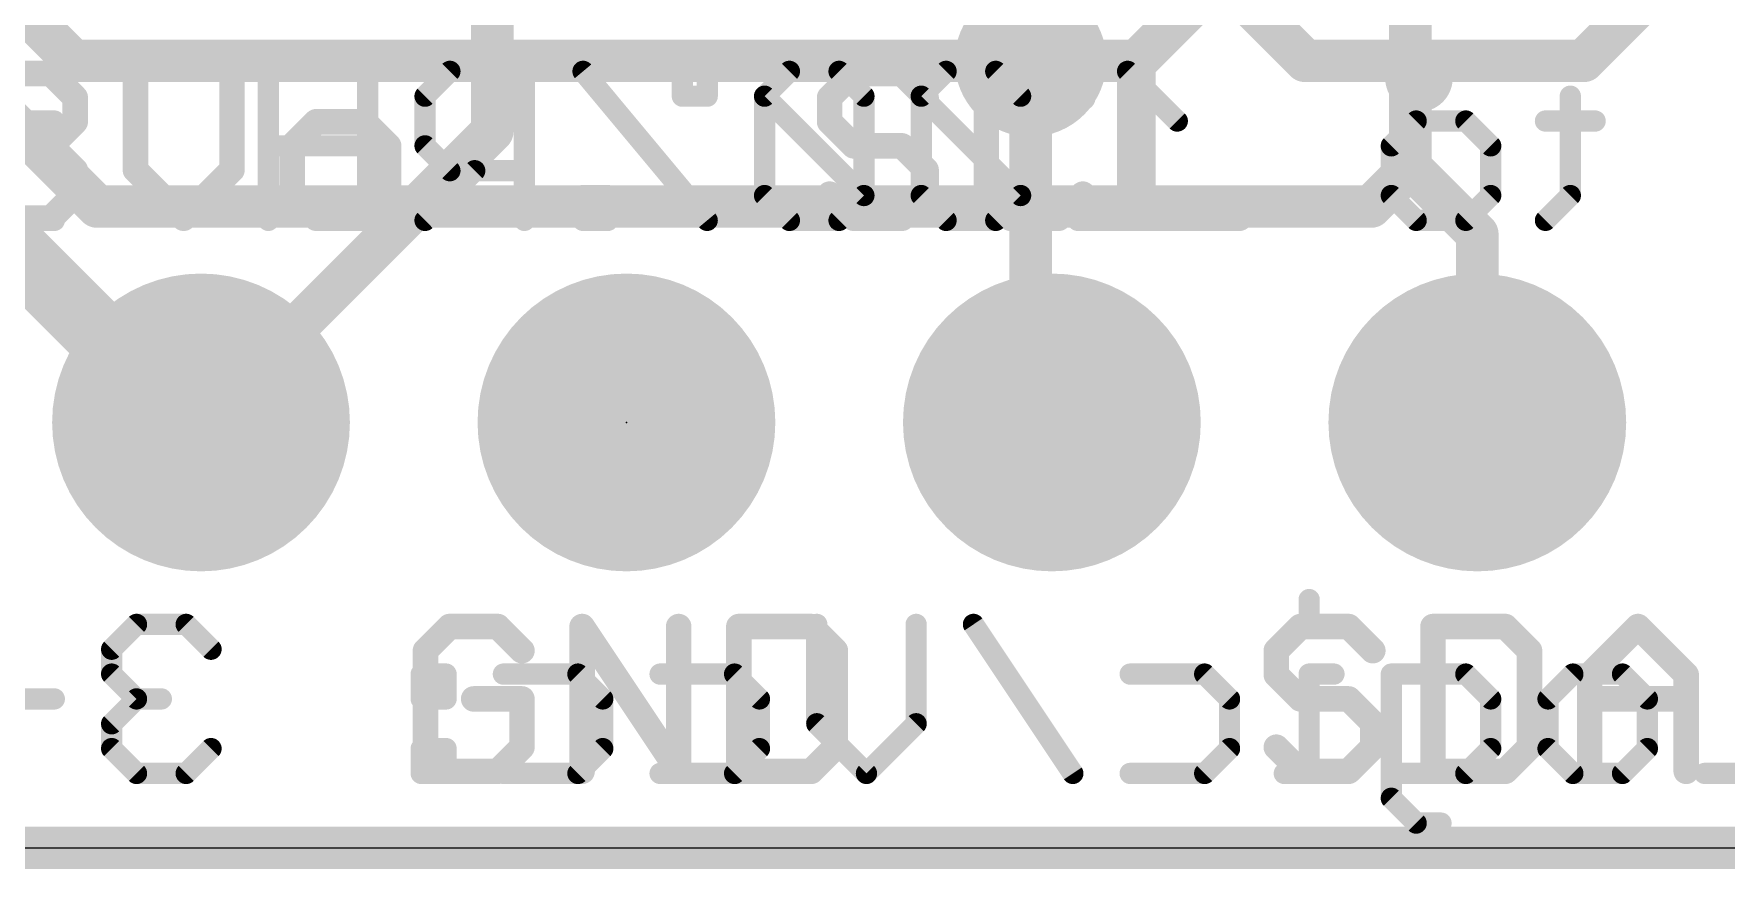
# Model space of a CAD drawing. Extents: x -0.1 to 25.5, y -0.1 to 17.9.
# Drawn here: x 9.16 to 19.27, y -0.13 to 4.86 of the extents above; entities that cross this region are included whole.
import ezdxf

# ---------------------------------------------------------------- set-up
doc = ezdxf.new("R2010")
doc.units = 0
for name, color, linetype in [('1', 12, 'CONTINUOUS'), ('16', 5, 'CONTINUOUS'), ('17', 110, 'CONTINUOUS'), ('18', 110, 'CONTINUOUS'), ('20', 53, 'CONTINUOUS'), ('21', 40, 'CONTINUOUS'), ('22', 6, 'CONTINUOUS'), ('23', 40, 'CONTINUOUS')]:
    doc.layers.add(name, color=color, linetype=linetype)

# ---------------------------------------------------------------- blocks, each defined once
blk = doc.blocks.new('ROUNDP')
at = {"const_width": 0.5}
blk.add_lwpolyline([(0, -0.25, 1), (0, 0.25, 1), (0, -0.25)], format="xyb", dxfattribs=at)
blk = doc.blocks.new('ROUNDV')
at = {"const_width": 0.5}
blk.add_lwpolyline([(0, -0.25, 1), (0, 0.25, 1), (0, -0.25)], format="xyb", dxfattribs=at)

msp = doc.modelspace()

# ---------------------------------------------------------------- linework, layer by layer
at = {"layer": '1', "const_width": 0.254}
for points in [[(11.899, 5.588), (11.899, 4.279)], [(19.08, 5.364), (18.415, 4.699)], [(16.2883, 5.2393), (15.748, 4.699)], [(16.753, 4.699), (16.1815, 5.2705)], [(15.113, 4.699), (15.748, 4.699)], [(15.113, 4.699), (15.113, 2.667)], [(18.415, 4.699), (16.753, 4.699)], [(11.899, 4.279), (10.16, 2.54)], [(15.113, 2.667), (15.24, 2.54)], [(25.4, 0), (0, 0)]]:
    msp.add_lwpolyline(points, dxfattribs=at)
at = {"layer": '1', "const_width": 0.127}
for points in [[(15.113, 4.7625, 1), (15.113, 4.6355)], [(15.1765, 4.699, 1), (15.0495, 4.699)], [(15.7031, 4.7439, 1), (15.7929, 4.6541)], [(15.748, 4.6355, 1), (15.748, 4.7625)], [(16.753, 4.7625, 1), (16.753, 4.6355)], [(16.7081, 4.6541, 1), (16.7979, 4.7439)], [(18.3701, 4.7439, 1), (18.4599, 4.6541)], [(18.415, 4.6355, 1), (18.415, 4.7625)], [(11.9439, 4.2341, 1), (11.8541, 4.3239)], [(11.8355, 4.279, 1), (11.9625, 4.279)], [(15.1579, 2.7119, 1), (15.0681, 2.6221)], [(15.0495, 2.667, 1), (15.1765, 2.667)], [(10.1151, 2.5849, 1), (10.2049, 2.4951)], [(15.1951, 2.4951, 1), (15.2849, 2.5849)]]:
    msp.add_lwpolyline(points, format="xyb", dxfattribs=at)
at = {"layer": '16'}
for points, const_width in [([(17.38, 4.064), (17.38, 9.271)], 0.254), ([(9.398, 4.699), (7.112, 6.985)], 0.254), ([(6.9439, 6.4262), (9.5411, 3.829)], 0.254), ([(7.0278, 5.588), (10.0758, 2.54)], 0.4064), ([(15.113, 4.699), (9.398, 4.699)], 0.254), ([(17.145, 3.829), (17.38, 4.064)], 0.254), ([(17.38, 4.064), (17.78, 3.664)], 0.254), ([(9.5411, 3.829), (17.145, 3.829)], 0.254), ([(17.78, 3.664), (17.78, 2.54)], 0.254), ([(10.0758, 2.54), (10.16, 2.54)], 0.4064), ([(25.4, 0), (0, 0)], 0.254)]:
    msp.add_lwpolyline(points, dxfattribs=dict(at, const_width=const_width))
for points, const_width in [([(9.398, 4.7625, 1), (9.398, 4.6355)], 0.127), ([(9.3531, 4.6541, 1), (9.4429, 4.7439)], 0.127), ([(15.113, 4.6355, 1), (15.113, 4.7625)], 0.127), ([(17.4249, 4.1089, 1), (17.3351, 4.0191)], 0.127), ([(17.4249, 4.0191, 1), (17.3351, 4.1089)], 0.127), ([(17.3165, 4.064, 1), (17.4435, 4.064)], 0.127), ([(9.5411, 3.8925, 1), (9.5411, 3.7655)], 0.127), ([(17.145, 3.7655, 1), (17.145, 3.8925)], 0.127), ([(9.4962, 3.7841, 1), (9.586, 3.8739)], 0.127), ([(17.1001, 3.8739, 1), (17.1899, 3.7841)], 0.127), ([(17.8435, 3.664, 1), (17.7165, 3.664)], 0.127), ([(17.7351, 3.6191, 1), (17.8249, 3.7089)], 0.127), ([(10.0758, 2.6416, 1), (10.0758, 2.4384)], 0.2032), ([(10.16, 2.4384, 1), (10.16, 2.6416)], 0.2032), ([(10.0039, 2.4682, 1), (10.1476, 2.6118)], 0.2032), ([(17.7165, 2.54, 1), (17.8435, 2.54)], 0.127)]:
    msp.add_lwpolyline(points, format="xyb", dxfattribs=dict(at, const_width=const_width))
at = {"layer": '20'}
msp.add_line((2.54, 0), (22.86, 0), dxfattribs=at)
at = {"layer": '21'}
for points, const_width in [([(17.4315, 4.496, 1), (17.4315, 4.696, 1), (17.4315, 4.496)], 0.2032), ([(9.292, 4.6505, 1), (9.2381, 4.5966)], 0.0762), ([(9.2651, 4.5854, 1), (9.2651, 4.6616)], 0.0762), ([(9.8065, 4.6235, 1), (9.7303, 4.6235)], 0.0762), ([(10.3828, 4.6235, 1), (10.3066, 4.6235)], 0.0762), ([(14.057, 4.6616, 1), (14.057, 4.5854)], 0.0762), ([(14.0839, 4.5966, 1), (14.03, 4.6505)], 0.0762), ([(14.372, 4.6505, 1), (14.3181, 4.5966)], 0.0762), ([(14.3451, 4.5854, 1), (14.3451, 4.6616)], 0.0762), ([(14.9925, 4.6616, 1), (14.9925, 4.5854)], 0.0762), ([(15.0194, 4.5966, 1), (14.9656, 4.6505)], 0.0762), ([(15.3076, 4.6505, 1), (15.2537, 4.5966)], 0.0762), ([(15.2806, 4.5854, 1), (15.2806, 4.6616)], 0.0762), ([(15.8221, 4.6235, 1), (15.7459, 4.6235)], 0.0762), ([(9.4472, 4.4795, 1), (9.371, 4.4795)], 0.0762), ([(13.951, 4.4795, 1), (13.8748, 4.4795)], 0.0762), ([(14.8865, 4.4795, 1), (14.8103, 4.4795)], 0.0762), ([(9.3822, 4.4525, 1), (9.4361, 4.5064)], 0.0762), ([(13.886, 4.5064, 1), (13.9399, 4.4525)], 0.0762), ([(14.4622, 4.4525, 1), (14.5161, 4.5064)], 0.0762), ([(14.8215, 4.5064, 1), (14.8754, 4.4525)], 0.0762), ([(15.3977, 4.4525, 1), (15.4516, 4.5064)], 0.0762), ([(9.371, 4.3354, 1), (9.4472, 4.3354)], 0.0762), ([(9.4361, 4.3085, 1), (9.3822, 4.3624)], 0.0762), ([(10.848, 4.3735, 1), (10.848, 4.2973)], 0.0762), ([(10.875, 4.3085, 1), (10.8211, 4.3624)], 0.0762), ([(11.1631, 4.3624, 1), (11.1092, 4.3085)], 0.0762), ([(11.1361, 4.2973, 1), (11.1361, 4.3735)], 0.0762), ([(13.9399, 4.3624, 1), (13.886, 4.3085)], 0.0762), ([(13.8748, 4.3354, 1), (13.951, 4.3354)], 0.0762), ([(9.292, 4.2183, 1), (9.2381, 4.1644)], 0.0762), ([(9.2381, 4.2183, 1), (9.292, 4.1644)], 0.0762), ([(9.2651, 4.1533, 1), (9.2651, 4.2295)], 0.0762), ([(10.677, 4.2183, 1), (10.7309, 4.1644)], 0.0762), ([(10.7421, 4.1914, 1), (10.6659, 4.1914)], 0.0762), ([(11.3183, 4.1914, 1), (11.2421, 4.1914)], 0.0762), ([(11.2532, 4.1644, 1), (11.3071, 4.2183)], 0.0762), ([(14.057, 4.2295, 1), (14.057, 4.1533)], 0.0762), ([(14.03, 4.1644, 1), (14.0839, 4.2183)], 0.0762), ([(14.372, 4.2183, 1), (14.3181, 4.1644)], 0.0762), ([(14.3451, 4.1533, 1), (14.3451, 4.2295)], 0.0762), ([(9.4472, 4.0473, 1), (9.371, 4.0473)], 0.0762), ([(9.3822, 4.0204, 1), (9.4361, 4.0743)], 0.0762), ([(9.7954, 4.0743, 1), (9.7415, 4.0204)], 0.0762), ([(9.7303, 4.0473, 1), (9.8065, 4.0473)], 0.0762), ([(10.3066, 4.0473, 1), (10.3828, 4.0473)], 0.0762), ([(10.3716, 4.0204, 1), (10.3177, 4.0743)], 0.0762), ([(14.5272, 4.0473, 1), (14.451, 4.0473)], 0.0762), ([(14.4622, 4.0204, 1), (14.5161, 4.0743)], 0.0762), ([(9.371, 3.9033, 1), (9.4472, 3.9033)], 0.0762), ([(9.4361, 3.8763, 1), (9.3822, 3.9302)], 0.0762), ([(10.7309, 3.9302, 1), (10.677, 3.8763)], 0.0762), ([(10.6659, 3.9033, 1), (10.7421, 3.9033)], 0.0762), ([(11.2421, 3.9033, 1), (11.3183, 3.9033)], 0.0762), ([(11.3071, 3.8763, 1), (11.2532, 3.9302)], 0.0762), ([(13.9399, 3.9302, 1), (13.886, 3.8763)], 0.0762), ([(14.451, 3.9033, 1), (14.5272, 3.9033)], 0.0762), ([(14.5161, 3.8763, 1), (14.4622, 3.9302)], 0.0762), ([(14.8754, 3.9302, 1), (14.8215, 3.8763)], 0.0762), ([(14.8103, 3.9033, 1), (14.8865, 3.9033)], 0.0762), ([(15.4516, 3.8763, 1), (15.3977, 3.9302)], 0.0762), ([(9.2381, 3.7861, 1), (9.292, 3.7323)], 0.0762), ([(9.2651, 3.7211, 1), (9.2651, 3.7973)], 0.0762), ([(10.0296, 3.7861, 1), (10.0835, 3.7323)], 0.0762), ([(10.0296, 3.7323, 1), (10.0835, 3.7861)], 0.0762), ([(10.848, 3.7973, 1), (10.848, 3.7211)], 0.0762), ([(10.8211, 3.7323, 1), (10.875, 3.7861)], 0.0762), ([(11.1092, 3.7861, 1), (11.1631, 3.7323)], 0.0762), ([(11.1361, 3.7211, 1), (11.1361, 3.7973)], 0.0762), ([(14.057, 3.7973, 1), (14.057, 3.7211)], 0.0762), ([(14.03, 3.7323, 1), (14.0839, 3.7861)], 0.0762), ([(14.3181, 3.7861, 1), (14.372, 3.7323)], 0.0762), ([(14.3451, 3.7211, 1), (14.3451, 3.7973)], 0.0762), ([(14.9925, 3.7973, 1), (14.9925, 3.7211)], 0.0762), ([(14.9656, 3.7323, 1), (15.0194, 3.7861)], 0.0762), ([(15.2537, 3.7861, 1), (15.3076, 3.7323)], 0.0762), ([(15.2806, 3.7211, 1), (15.2806, 3.7973)], 0.0762), ([(15.784, 3.7973, 1), (15.784, 3.7211)], 0.0762), ([(15.7459, 3.7592, 1), (15.8221, 3.7592)], 0.0762), ([(16.3602, 3.7211, 1), (16.3602, 3.7973)], 0.0762), ([(11.644, 1.3596, 1), (11.644, 1.2834)], 0.0762), ([(11.6709, 1.2946, 1), (11.617, 1.3485)], 0.0762), ([(11.959, 1.3485, 1), (11.9051, 1.2946)], 0.0762), ([(11.9321, 1.2834, 1), (11.9321, 1.3596)], 0.0762), ([(12.4671, 1.3427, 1), (12.4037, 1.3004)], 0.0762), ([(12.4735, 1.3215, 1), (12.3973, 1.3215)], 0.0762), ([(13.0498, 1.3215, 1), (12.9736, 1.3215)], 0.0762), ([(13.4091, 1.3215, 1), (13.3329, 1.3215)], 0.0762), ([(13.371, 1.3596, 1), (13.371, 1.2834)], 0.0762), ([(13.8301, 1.3485, 1), (13.7762, 1.2946)], 0.0762), ([(13.8031, 1.2834, 1), (13.8031, 1.3596)], 0.0762), ([(16.724, 1.3596, 1), (16.724, 1.2834)], 0.0762), ([(16.7509, 1.2946, 1), (16.697, 1.3485)], 0.0762), ([(17.039, 1.3485, 1), (16.9851, 1.2946)], 0.0762), ([(17.0121, 1.2834, 1), (17.0121, 1.3596)], 0.0762), ([(17.5535, 1.3215, 1), (17.4773, 1.3215)], 0.0762), ([(17.5154, 1.3596, 1), (17.5154, 1.2834)], 0.0762), ([(17.9746, 1.3485, 1), (17.9207, 1.2946)], 0.0762), ([(17.9476, 1.2834, 1), (17.9476, 1.3596)], 0.0762), ([(18.766, 1.3485, 1), (18.7121, 1.2946)], 0.0762), ([(18.766, 1.2946, 1), (18.7121, 1.3485)], 0.0762), ([(11.538, 1.1775, 1), (11.4618, 1.1775)], 0.0762), ([(11.473, 1.2044, 1), (11.5269, 1.1505)], 0.0762), ([(12.0492, 1.1505, 1), (12.1031, 1.2044)], 0.0762), ([(13.9853, 1.1775, 1), (13.9091, 1.1775)], 0.0762), ([(13.9202, 1.1505, 1), (13.9741, 1.2044)], 0.0762), ([(16.618, 1.1775, 1), (16.5418, 1.1775)], 0.0762), ([(16.553, 1.2044, 1), (16.6069, 1.1505)], 0.0762), ([(17.1292, 1.1505, 1), (17.1831, 1.2044)], 0.0762), ([(18.1298, 1.1775, 1), (18.0536, 1.1775)], 0.0762), ([(18.0647, 1.1505, 1), (18.1186, 1.2044)], 0.0762), ([(16.6069, 1.0604, 1), (16.553, 1.0065)], 0.0762), ([(16.5418, 1.0334, 1), (16.618, 1.0334)], 0.0762), ([(18.424, 1.0604, 1), (18.4779, 1.0065)], 0.0762), ([(18.4891, 1.0334, 1), (18.4129, 1.0334)], 0.0762), ([(19.0653, 1.0334, 1), (18.9891, 1.0334)], 0.0762), ([(19.0002, 1.0065, 1), (19.0541, 1.0604)], 0.0762), ([(11.788, 0.9275, 1), (11.788, 0.8513)], 0.0762), ([(12.1142, 0.8894, 1), (12.038, 0.8894)], 0.0762), ([(12.0761, 0.8513, 1), (12.0761, 0.9275)], 0.0762), ([(16.724, 0.9275, 1), (16.724, 0.8513)], 0.0762), ([(16.697, 0.8624, 1), (16.7509, 0.9163)], 0.0762), ([(17.039, 0.9163, 1), (16.9851, 0.8624)], 0.0762), ([(17.0121, 0.8513, 1), (17.0121, 0.9275)], 0.0762), ([(18.451, 0.9275, 1), (18.451, 0.8513)], 0.0762), ([(19.0272, 0.8513, 1), (19.0272, 0.9275)], 0.0762), ([(17.1942, 0.7453, 1), (17.118, 0.7453)], 0.0762), ([(17.1292, 0.7184, 1), (17.1831, 0.7723)], 0.0762), ([(11.5269, 0.6282, 1), (11.473, 0.5743)], 0.0762), ([(11.4618, 0.6013, 1), (11.538, 0.6013)], 0.0762), ([(12.038, 0.6013, 1), (12.1142, 0.6013)], 0.0762), ([(12.1031, 0.5743, 1), (12.0492, 0.6282)], 0.0762), ([(13.9091, 0.6013, 1), (13.9853, 0.6013)], 0.0762), ([(13.9741, 0.5743, 1), (13.9202, 0.6282)], 0.0762), ([(16.6069, 0.6282, 1), (16.553, 0.5743)], 0.0762), ([(17.118, 0.6013, 1), (17.1942, 0.6013)], 0.0762), ([(17.1831, 0.5743, 1), (17.1292, 0.6282)], 0.0762), ([(18.0536, 0.6013, 1), (18.1298, 0.6013)], 0.0762), ([(18.1186, 0.5743, 1), (18.0647, 0.6282)], 0.0762), ([(11.644, 0.4953, 1), (11.644, 0.4191)], 0.0762), ([(11.617, 0.4303, 1), (11.6709, 0.4841)], 0.0762), ([(11.9051, 0.4841, 1), (11.959, 0.4303)], 0.0762), ([(11.9321, 0.4191, 1), (11.9321, 0.4953)], 0.0762), ([(12.98, 0.4361, 1), (13.0434, 0.4783)], 0.0762), ([(13.371, 0.4953, 1), (13.371, 0.4191)], 0.0762), ([(13.7762, 0.4841, 1), (13.8301, 0.4303)], 0.0762), ([(13.8031, 0.4191, 1), (13.8031, 0.4953)], 0.0762), ([(16.724, 0.4953, 1), (16.724, 0.4191)], 0.0762), ([(16.697, 0.4303, 1), (16.7509, 0.4841)], 0.0762), ([(16.9851, 0.4841, 1), (17.039, 0.4303)], 0.0762), ([(17.0121, 0.4191, 1), (17.0121, 0.4953)], 0.0762), ([(17.5154, 0.4953, 1), (17.5154, 0.4191)], 0.0762), ([(17.9207, 0.4841, 1), (17.9746, 0.4303)], 0.0762), ([(17.9476, 0.4191, 1), (17.9476, 0.4953)], 0.0762), ([(12.3973, 0.4572, 1), (12.4735, 0.4572)], 0.0762), ([(12.9736, 0.4572, 1), (13.0498, 0.4572)], 0.0762), ([(13.3329, 0.4572, 1), (13.4091, 0.4572)], 0.0762), ([(17.4773, 0.4572, 1), (17.5535, 0.4572)], 0.0762), ([(18.4129, 0.4572, 1), (18.4891, 0.4572)], 0.0762), ([(18.9891, 0.4572, 1), (19.0653, 0.4572)], 0.0762)]:
    msp.add_lwpolyline(points, format="xyb", dxfattribs=dict(at, const_width=const_width))
at = {"layer": '21', "const_width": 0.1524}
for points in [[(8.977, 4.6235), (9.2651, 4.6235)], [(9.2651, 4.6235), (9.4091, 4.4795)], [(9.7684, 4.6235), (9.7684, 4.0473)], [(10.3447, 4.0473), (10.3447, 4.6235)], [(14.057, 4.6235), (13.9129, 4.4795)], [(14.3451, 4.6235), (14.057, 4.6235)], [(14.4891, 4.4795), (14.3451, 4.6235)], [(14.9925, 4.6235), (14.8484, 4.4795)], [(15.2806, 4.6235), (14.9925, 4.6235)], [(15.4247, 4.4795), (15.2806, 4.6235)], [(15.784, 4.6235), (15.784, 3.7592)], [(9.4091, 4.4795), (9.4091, 4.3354)], [(13.9129, 4.4795), (13.9129, 4.3354)], [(14.8484, 4.4795), (14.8484, 3.9033)], [(9.4091, 4.3354), (9.2651, 4.1914)], [(10.848, 4.3354), (10.704, 4.1914)], [(11.1361, 4.3354), (10.848, 4.3354)], [(11.2802, 4.1914), (11.1361, 4.3354)], [(13.9129, 4.3354), (14.057, 4.1914)], [(9.2651, 4.1914), (9.121, 4.1914)], [(9.2651, 4.1914), (9.4091, 4.0473)], [(10.704, 4.1914), (10.704, 3.9033)], [(11.2802, 3.9033), (11.2802, 4.1914)], [(14.057, 4.1914), (14.3451, 4.1914)], [(14.3451, 4.1914), (14.4891, 4.0473)], [(9.4091, 4.0473), (9.4091, 3.9033)], [(9.7684, 4.0473), (10.0566, 3.7592)], [(10.0566, 3.7592), (10.3447, 4.0473)], [(14.4891, 4.0473), (14.4891, 3.9033)], [(9.4091, 3.9033), (9.2651, 3.7592)], [(10.704, 3.9033), (10.848, 3.7592)], [(11.1361, 3.7592), (11.2802, 3.9033)], [(14.057, 3.7592), (13.9129, 3.9033)], [(14.4891, 3.9033), (14.3451, 3.7592)], [(14.8484, 3.9033), (14.9925, 3.7592)], [(15.2806, 3.7592), (15.4247, 3.9033)], [(9.2651, 3.7592), (8.977, 3.7592)], [(10.848, 3.7592), (11.1361, 3.7592)], [(14.3451, 3.7592), (14.057, 3.7592)], [(14.9925, 3.7592), (15.2806, 3.7592)], [(15.784, 3.7592), (16.3602, 3.7592)], [(11.644, 1.3215), (11.4999, 1.1775)], [(11.9321, 1.3215), (11.644, 1.3215)], [(12.0761, 1.1775), (11.9321, 1.3215)], [(12.4354, 0.4572), (12.4354, 1.3215)], [(12.4354, 1.3215), (13.0117, 0.4572)], [(13.0117, 0.4572), (13.0117, 1.3215)], [(13.371, 1.3215), (13.371, 0.4572)], [(13.8031, 1.3215), (13.371, 1.3215)], [(13.9472, 1.1775), (13.8031, 1.3215)], [(16.724, 1.3215), (16.5799, 1.1775)], [(17.0121, 1.3215), (16.724, 1.3215)], [(17.1561, 1.1775), (17.0121, 1.3215)], [(17.5154, 1.3215), (17.5154, 0.4572)], [(17.9476, 1.3215), (17.5154, 1.3215)], [(18.0917, 1.1775), (17.9476, 1.3215)], [(18.451, 1.0334), (18.7391, 1.3215)], [(18.7391, 1.3215), (19.0272, 1.0334)], [(11.4999, 1.1775), (11.4999, 0.6013)], [(13.9472, 0.6013), (13.9472, 1.1775)], [(16.5799, 1.1775), (16.5799, 1.0334)], [(18.0917, 0.6013), (18.0917, 1.1775)], [(16.5799, 1.0334), (16.724, 0.8894)], [(18.451, 0.4572), (18.451, 1.0334)], [(19.0272, 1.0334), (19.0272, 0.4572)], [(12.0761, 0.8894), (11.788, 0.8894)], [(12.0761, 0.6013), (12.0761, 0.8894)], [(16.724, 0.8894), (17.0121, 0.8894)], [(17.0121, 0.8894), (17.1561, 0.7453)], [(18.451, 0.8894), (19.0272, 0.8894)], [(17.1561, 0.7453), (17.1561, 0.6013)], [(11.4999, 0.6013), (11.644, 0.4572)], [(11.9321, 0.4572), (12.0761, 0.6013)], [(13.8031, 0.4572), (13.9472, 0.6013)], [(16.724, 0.4572), (16.5799, 0.6013)], [(17.1561, 0.6013), (17.0121, 0.4572)], [(17.9476, 0.4572), (18.0917, 0.6013)], [(11.644, 0.4572), (11.9321, 0.4572)], [(13.371, 0.4572), (13.8031, 0.4572)], [(17.0121, 0.4572), (16.724, 0.4572)], [(17.5154, 0.4572), (17.9476, 0.4572)]]:
    msp.add_lwpolyline(points, dxfattribs=at)
at = {"layer": '22', "const_width": 0.127}
for points in [[(10.5621, 4.6363), (10.5621, 3.7465)], [(11.1553, 3.7465), (11.1553, 4.6363)], [(11.6459, 4.6363), (11.4976, 4.488)], [(12.0908, 4.6363), (11.6459, 4.6363)], [(12.0908, 3.7465), (12.0908, 4.6363)], [(13.1822, 3.7465), (12.4408, 4.6363)], [(13.1822, 4.6363), (13.0339, 4.6363)], [(13.0339, 4.6363), (13.0339, 4.488)], [(13.1822, 4.488), (13.1822, 4.6363)], [(13.6729, 4.6363), (13.5246, 4.488)], [(13.9695, 4.6363), (13.6729, 4.6363)], [(14.1177, 4.488), (13.9695, 4.6363)], [(14.6084, 4.6363), (14.4601, 4.488)], [(14.905, 4.6363), (14.6084, 4.6363)], [(15.0533, 4.488), (14.905, 4.6363)], [(15.9888, 4.3397), (15.6922, 4.6363)], [(15.6922, 4.6363), (15.6922, 3.7465)], [(11.4976, 4.488), (11.4976, 4.1914)], [(13.0339, 4.488), (13.1822, 4.488)], [(13.5246, 4.488), (13.5246, 3.8948)], [(14.1177, 3.8948), (13.5246, 4.488)], [(14.1177, 3.8948), (14.1177, 4.488)], [(14.4601, 4.488), (14.4601, 3.8948)], [(15.0533, 3.8948), (14.4601, 4.488)], [(15.0533, 3.8948), (15.0533, 4.488)], [(18.3352, 4.488), (18.3352, 3.8948)], [(9.2842, 4.3397), (8.6911, 4.3397)], [(17.2667, 4.1914), (17.4149, 4.3397)], [(17.4149, 4.3397), (17.7115, 4.3397)], [(17.7115, 4.3397), (17.8598, 4.1914)], [(18.4835, 4.3397), (18.1869, 4.3397)], [(11.1553, 4.1914), (10.5621, 4.1914)], [(11.4976, 4.1914), (11.6459, 4.0431)], [(17.2667, 3.8948), (17.2667, 4.1914)], [(17.8598, 4.1914), (17.8598, 3.8948)], [(11.7942, 4.0431), (11.4976, 3.7465)], [(11.6459, 4.0431), (12.0908, 4.0431)], [(12.5891, 3.8948), (12.4408, 3.8948)], [(12.4408, 3.8948), (12.4408, 3.7465)], [(12.5891, 3.7465), (12.5891, 3.8948)], [(13.5246, 3.8948), (13.6729, 3.7465)], [(13.9695, 3.7465), (14.1177, 3.8948)], [(14.4601, 3.8948), (14.6084, 3.7465)], [(14.905, 3.7465), (15.0533, 3.8948)], [(17.4149, 3.7465), (17.2667, 3.8948)], [(17.8598, 3.8948), (17.7115, 3.7465)], [(18.3352, 3.8948), (18.1869, 3.7465)], [(9.2842, 3.7465), (8.6911, 3.7465)], [(12.4408, 3.7465), (12.5891, 3.7465)], [(13.6729, 3.7465), (13.9695, 3.7465)], [(14.6084, 3.7465), (14.905, 3.7465)], [(15.9888, 3.7465), (15.3956, 3.7465)], [(17.7115, 3.7465), (17.4149, 3.7465)], [(16.776, 1.4826), (16.776, 1.3343)], [(9.7749, 1.3343), (9.6266, 1.186)], [(10.0715, 1.3343), (9.7749, 1.3343)], [(10.2198, 1.186), (10.0715, 1.3343)], [(13.8364, 0.7411), (13.8364, 1.3343)], [(14.4296, 1.3343), (14.4296, 0.7411)], [(15.3651, 0.4445), (14.7719, 1.3343)], [(9.6266, 1.186), (9.6266, 1.0377)], [(9.6266, 1.0377), (9.7749, 0.8894)], [(11.623, 1.0377), (11.4747, 1.0377)], [(11.4747, 1.0377), (11.4747, 0.8894)], [(11.623, 0.8894), (11.623, 1.0377)], [(11.9654, 1.0377), (12.4103, 1.0377)], [(12.4103, 1.0377), (12.5585, 0.8894)], [(12.9009, 1.0377), (13.3458, 1.0377)], [(13.3458, 1.0377), (13.4941, 0.8894)], [(15.7075, 1.0377), (16.1523, 1.0377)], [(16.1523, 1.0377), (16.3006, 0.8894)], [(16.9243, 1.0377), (16.776, 1.0377)], [(16.776, 1.0377), (16.776, 0.4445)], [(17.2666, 0.2962), (17.2666, 1.0377)], [(17.2666, 1.0377), (17.7115, 1.0377)], [(17.7115, 1.0377), (17.8598, 0.8894)], [(18.2022, 0.8894), (18.3505, 1.0377)], [(18.3505, 1.0377), (18.647, 1.0377)], [(18.647, 1.0377), (18.7953, 0.8894)], [(9.2842, 0.8894), (8.6911, 0.8894)], [(9.7749, 0.8894), (9.6266, 0.7411)], [(9.7749, 0.8894), (9.9232, 0.8894)], [(11.4747, 0.8894), (11.623, 0.8894)], [(12.5585, 0.8894), (12.5585, 0.5928)], [(13.4941, 0.8894), (13.4941, 0.5928)], [(16.3006, 0.8894), (16.3006, 0.5928)], [(17.8598, 0.8894), (17.8598, 0.5928)], [(18.2022, 0.5928), (18.2022, 0.8894)], [(18.7953, 0.8894), (18.7953, 0.5928)], [(9.6266, 0.7411), (9.6266, 0.5928)], [(14.133, 0.4445), (13.8364, 0.7411)], [(14.4296, 0.7411), (14.133, 0.4445)], [(9.6266, 0.5928), (9.7749, 0.4445)], [(10.0715, 0.4445), (10.2198, 0.5928)], [(11.623, 0.5928), (11.4747, 0.5928)], [(11.4747, 0.5928), (11.4747, 0.4445)], [(11.623, 0.4445), (11.623, 0.5928)], [(12.5585, 0.5928), (12.4103, 0.4445)], [(13.4941, 0.5928), (13.3458, 0.4445)], [(16.3006, 0.5928), (16.1523, 0.4445)], [(17.8598, 0.5928), (17.7115, 0.4445)], [(18.3505, 0.4445), (18.2022, 0.5928)], [(18.7953, 0.5928), (18.647, 0.4445)], [(9.7749, 0.4445), (10.0715, 0.4445)], [(11.4747, 0.4445), (11.623, 0.4445)], [(12.4103, 0.4445), (11.9654, 0.4445)], [(13.3458, 0.4445), (12.9009, 0.4445)], [(16.1523, 0.4445), (15.7075, 0.4445)], [(16.9243, 0.4445), (16.6277, 0.4445)], [(17.7115, 0.4445), (17.2666, 0.4445)], [(18.647, 0.4445), (18.3505, 0.4445)], [(19.7309, 0.4445), (19.1377, 0.4445)], [(17.4149, 0.1479), (17.2666, 0.2962)], [(17.5632, 0.1479), (17.4149, 0.1479)]]:
    msp.add_lwpolyline(points, dxfattribs=at)
at = {"layer": '22', "const_width": 0.0635}
for points in [[(10.5939, 4.6363, 1), (10.5304, 4.6363)], [(11.187, 4.6363, 1), (11.1235, 4.6363)], [(11.6459, 4.668, 1), (11.6459, 4.6045)], [(11.6684, 4.6138, 1), (11.6235, 4.6587)], [(12.1225, 4.6363, 1), (12.059, 4.6363)], [(12.0908, 4.6045, 1), (12.0908, 4.668)], [(12.4652, 4.6566, 1), (12.4164, 4.6159)], [(13.0339, 4.668, 1), (13.0339, 4.6045)], [(13.0657, 4.6363, 1), (13.0022, 4.6363)], [(13.214, 4.6363, 1), (13.1505, 4.6363)], [(13.1822, 4.6045, 1), (13.1822, 4.668)], [(13.6729, 4.668, 1), (13.6729, 4.6045)], [(13.6953, 4.6138, 1), (13.6504, 4.6587)], [(13.9919, 4.6587, 1), (13.947, 4.6138)], [(13.9695, 4.6045, 1), (13.9695, 4.668)], [(14.6084, 4.668, 1), (14.6084, 4.6045)], [(14.6308, 4.6138, 1), (14.5859, 4.6587)], [(14.9274, 4.6587, 1), (14.8825, 4.6138)], [(14.905, 4.6045, 1), (14.905, 4.668)], [(15.7147, 4.6587, 1), (15.6697, 4.6138)], [(15.724, 4.6363, 1), (15.6605, 4.6363)], [(11.5294, 4.488, 1), (11.4659, 4.488)], [(13.0339, 4.5197, 1), (13.0339, 4.4562)], [(13.1822, 4.4562, 1), (13.1822, 4.5197)], [(13.5563, 4.488, 1), (13.4928, 4.488)], [(13.547, 4.5104, 1), (13.5021, 4.4655)], [(14.1495, 4.488, 1), (14.086, 4.488)], [(14.4918, 4.488, 1), (14.4283, 4.488)], [(14.4825, 4.5104, 1), (14.4376, 4.4655)], [(15.085, 4.488, 1), (15.0215, 4.488)], [(18.367, 4.488, 1), (18.3035, 4.488)], [(11.4752, 4.5104, 1), (11.5201, 4.4655)], [(13.0022, 4.488, 1), (13.0657, 4.488)], [(13.1505, 4.488, 1), (13.214, 4.488)], [(13.5021, 4.5104, 1), (13.547, 4.4655)], [(14.0953, 4.4655, 1), (14.1402, 4.5104)], [(14.4376, 4.5104, 1), (14.4825, 4.4655)], [(15.0308, 4.4655, 1), (15.0757, 4.5104)], [(9.2842, 4.3079, 1), (9.2842, 4.3714)], [(15.9663, 4.3172, 1), (16.0112, 4.3621)], [(17.4149, 4.3714, 1), (17.4149, 4.3079)], [(17.4374, 4.3172, 1), (17.3925, 4.3621)], [(17.734, 4.3621, 1), (17.6891, 4.3172)], [(17.7115, 4.3079, 1), (17.7115, 4.3714)], [(18.1869, 4.3714, 1), (18.1869, 4.3079)], [(18.4835, 4.3079, 1), (18.4835, 4.3714)], [(10.5621, 4.2231, 1), (10.5621, 4.1596)], [(11.1553, 4.1596, 1), (11.1553, 4.2231)], [(11.5201, 4.2138, 1), (11.4752, 4.1689)], [(17.2984, 4.1914, 1), (17.2349, 4.1914)], [(17.2442, 4.2138, 1), (17.2891, 4.1689)], [(17.8916, 4.1914, 1), (17.8281, 4.1914)], [(17.8374, 4.1689, 1), (17.8823, 4.2138)], [(11.4659, 4.1914, 1), (11.5294, 4.1914)], [(11.6459, 4.0748, 1), (11.6459, 4.0113)], [(11.6235, 4.0206, 1), (11.6684, 4.0655)], [(11.8167, 4.0206, 1), (11.7718, 4.0655)], [(12.0908, 4.0113, 1), (12.0908, 4.0748)], [(12.4408, 3.9265, 1), (12.4408, 3.863)], [(12.4725, 3.8948, 1), (12.409, 3.8948)], [(12.6208, 3.8948, 1), (12.5573, 3.8948)], [(12.5891, 3.863, 1), (12.5891, 3.9265)], [(13.547, 3.9172, 1), (13.5021, 3.8723)], [(14.1402, 3.8723, 1), (14.0953, 3.9172)], [(14.0953, 3.8723, 1), (14.1402, 3.9172)], [(14.4825, 3.9172, 1), (14.4376, 3.8723)], [(15.0757, 3.8723, 1), (15.0308, 3.9172)], [(15.0308, 3.8723, 1), (15.0757, 3.9172)], [(17.2891, 3.9172, 1), (17.2442, 3.8723)], [(17.8823, 3.8723, 1), (17.8374, 3.9172)], [(18.3577, 3.8723, 1), (18.3128, 3.9172)], [(13.4928, 3.8948, 1), (13.5563, 3.8948)], [(14.086, 3.8948, 1), (14.1495, 3.8948)], [(14.4283, 3.8948, 1), (14.4918, 3.8948)], [(15.0215, 3.8948, 1), (15.085, 3.8948)], [(17.2349, 3.8948, 1), (17.2984, 3.8948)], [(17.8281, 3.8948, 1), (17.8916, 3.8948)], [(18.3035, 3.8948, 1), (18.367, 3.8948)], [(9.2842, 3.7147, 1), (9.2842, 3.7783)], [(10.5304, 3.7465, 1), (10.5939, 3.7465)], [(11.1235, 3.7465, 1), (11.187, 3.7465)], [(11.4752, 3.769, 1), (11.5201, 3.724)], [(12.059, 3.7465, 1), (12.1225, 3.7465)], [(12.4408, 3.7783, 1), (12.4408, 3.7147)], [(12.409, 3.7465, 1), (12.4725, 3.7465)], [(12.5573, 3.7465, 1), (12.6208, 3.7465)], [(12.5891, 3.7147, 1), (12.5891, 3.7783)], [(13.1578, 3.7262, 1), (13.2066, 3.7668)], [(13.6729, 3.7783, 1), (13.6729, 3.7147)], [(13.6504, 3.724, 1), (13.6953, 3.769)], [(13.947, 3.769, 1), (13.9919, 3.724)], [(13.9695, 3.7147, 1), (13.9695, 3.7783)], [(14.6084, 3.7783, 1), (14.6084, 3.7147)], [(14.5859, 3.724, 1), (14.6308, 3.769)], [(14.8825, 3.769, 1), (14.9274, 3.724)], [(14.905, 3.7147, 1), (14.905, 3.7783)], [(15.3956, 3.7783, 1), (15.3956, 3.7147)], [(15.6605, 3.7465, 1), (15.724, 3.7465)], [(15.9888, 3.7147, 1), (15.9888, 3.7783)], [(17.4149, 3.7783, 1), (17.4149, 3.7147)], [(17.3925, 3.724, 1), (17.4374, 3.769)], [(17.6891, 3.769, 1), (17.734, 3.724)], [(17.7115, 3.7147, 1), (17.7115, 3.7783)], [(18.1645, 3.769, 1), (18.2094, 3.724)], [(16.8078, 1.4826, 1), (16.7443, 1.4826)], [(9.7749, 1.366, 1), (9.7749, 1.3025)], [(9.7973, 1.3118, 1), (9.7524, 1.3567)], [(10.0939, 1.3567, 1), (10.049, 1.3118)], [(10.0715, 1.3025, 1), (10.0715, 1.366)], [(13.8682, 1.3343, 1), (13.8047, 1.3343)], [(14.4613, 1.3343, 1), (14.3978, 1.3343)], [(14.7983, 1.3519, 1), (14.7455, 1.3166)], [(16.7443, 1.3343, 1), (16.8078, 1.3343)], [(9.6583, 1.186, 1), (9.5948, 1.186)], [(9.6041, 1.2084, 1), (9.649, 1.1635)], [(10.1973, 1.1635, 1), (10.2422, 1.2084)], [(9.5948, 1.0377, 1), (9.6583, 1.0377)], [(9.649, 1.0601, 1), (9.6041, 1.0152)], [(11.5065, 1.0377, 1), (11.443, 1.0377)], [(11.4747, 1.0694, 1), (11.4747, 1.0059)], [(11.6548, 1.0377, 1), (11.5913, 1.0377)], [(11.623, 1.0059, 1), (11.623, 1.0694)], [(11.9654, 1.0694, 1), (11.9654, 1.0059)], [(12.4327, 1.0601, 1), (12.3878, 1.0152)], [(12.4103, 1.0059, 1), (12.4103, 1.0694)], [(12.9009, 1.0694, 1), (12.9009, 1.0059)], [(13.3682, 1.0601, 1), (13.3233, 1.0152)], [(13.3458, 1.0059, 1), (13.3458, 1.0694)], [(15.7075, 1.0694, 1), (15.7075, 1.0059)], [(16.1748, 1.0601, 1), (16.1299, 1.0152)], [(16.1523, 1.0059, 1), (16.1523, 1.0694)], [(16.8078, 1.0377, 1), (16.7443, 1.0377)], [(16.776, 1.0694, 1), (16.776, 1.0059)], [(16.9243, 1.0059, 1), (16.9243, 1.0694)], [(17.2984, 1.0377, 1), (17.2349, 1.0377)], [(17.2666, 1.0694, 1), (17.2666, 1.0059)], [(17.734, 1.0601, 1), (17.6891, 1.0152)], [(17.7115, 1.0059, 1), (17.7115, 1.0694)], [(18.3505, 1.0694, 1), (18.3505, 1.0059)], [(18.3729, 1.0152, 1), (18.328, 1.0601)], [(18.6695, 1.0601, 1), (18.6246, 1.0152)], [(18.647, 1.0059, 1), (18.647, 1.0694)], [(9.2842, 0.8576, 1), (9.2842, 0.9211)], [(9.7749, 0.9211, 1), (9.7749, 0.8576)], [(9.7973, 0.8669, 1), (9.7524, 0.9118)], [(9.7524, 0.8669, 1), (9.7973, 0.9118)], [(9.9232, 0.8576, 1), (9.9232, 0.9211)], [(11.4747, 0.9211, 1), (11.4747, 0.8576)], [(11.443, 0.8894, 1), (11.5065, 0.8894)], [(11.5913, 0.8894, 1), (11.6548, 0.8894)], [(11.623, 0.8576, 1), (11.623, 0.9211)], [(12.5903, 0.8894, 1), (12.5268, 0.8894)], [(12.5361, 0.8669, 1), (12.581, 0.9118)], [(13.5258, 0.8894, 1), (13.4623, 0.8894)], [(13.4716, 0.8669, 1), (13.5165, 0.9118)], [(16.3324, 0.8894, 1), (16.2689, 0.8894)], [(16.2782, 0.8669, 1), (16.3231, 0.9118)], [(17.8916, 0.8894, 1), (17.8281, 0.8894)], [(17.8374, 0.8669, 1), (17.8823, 0.9118)], [(18.2339, 0.8894, 1), (18.1704, 0.8894)], [(18.1797, 0.9118, 1), (18.2246, 0.8669)], [(18.8271, 0.8894, 1), (18.7636, 0.8894)], [(18.7729, 0.8669, 1), (18.8178, 0.9118)], [(9.6583, 0.7411, 1), (9.5948, 0.7411)], [(9.6041, 0.7635, 1), (9.649, 0.7186)], [(13.8047, 0.7411, 1), (13.8682, 0.7411)], [(13.8589, 0.7635, 1), (13.814, 0.7186)], [(14.3978, 0.7411, 1), (14.4613, 0.7411)], [(14.452, 0.7186, 1), (14.4071, 0.7635)], [(9.5948, 0.5928, 1), (9.6583, 0.5928)], [(9.649, 0.6152, 1), (9.6041, 0.5703)], [(10.2422, 0.5703, 1), (10.1973, 0.6152)], [(11.5065, 0.5928, 1), (11.443, 0.5928)], [(11.4747, 0.6245, 1), (11.4747, 0.561)], [(11.6548, 0.5928, 1), (11.5913, 0.5928)], [(11.623, 0.561, 1), (11.623, 0.6245)], [(12.5268, 0.5928, 1), (12.5903, 0.5928)], [(12.581, 0.5703, 1), (12.5361, 0.6152)], [(13.4623, 0.5928, 1), (13.5258, 0.5928)], [(13.5165, 0.5703, 1), (13.4716, 0.6152)], [(16.2689, 0.5928, 1), (16.3324, 0.5928)], [(16.3231, 0.5703, 1), (16.2782, 0.6152)], [(17.8281, 0.5928, 1), (17.8916, 0.5928)], [(17.8823, 0.5703, 1), (17.8374, 0.6152)], [(18.2246, 0.6152, 1), (18.1797, 0.5703)], [(18.1704, 0.5928, 1), (18.2339, 0.5928)], [(18.7636, 0.5928, 1), (18.8271, 0.5928)], [(18.8178, 0.5703, 1), (18.7729, 0.6152)], [(9.7749, 0.4763, 1), (9.7749, 0.4128)], [(10.0715, 0.4128, 1), (10.0715, 0.4763)], [(11.4747, 0.4763, 1), (11.4747, 0.4128)], [(11.623, 0.4128, 1), (11.623, 0.4763)], [(11.9654, 0.4763, 1), (11.9654, 0.4128)], [(12.4103, 0.4128, 1), (12.4103, 0.4763)], [(12.9009, 0.4763, 1), (12.9009, 0.4128)], [(13.3458, 0.4128, 1), (13.3458, 0.4763)], [(15.7075, 0.4763, 1), (15.7075, 0.4128)], [(16.1523, 0.4128, 1), (16.1523, 0.4763)], [(16.6277, 0.4763, 1), (16.6277, 0.4128)], [(16.9243, 0.4128, 1), (16.9243, 0.4763)], [(17.2666, 0.4763, 1), (17.2666, 0.4128)], [(17.7115, 0.4128, 1), (17.7115, 0.4763)], [(18.3505, 0.4763, 1), (18.3505, 0.4128)], [(18.647, 0.4128, 1), (18.647, 0.4763)], [(19.1377, 0.4763, 1), (19.1377, 0.4128)], [(9.7524, 0.422, 1), (9.7973, 0.467)], [(10.049, 0.467, 1), (10.0939, 0.422)], [(11.443, 0.4445, 1), (11.5065, 0.4445)], [(11.5913, 0.4445, 1), (11.6548, 0.4445)], [(12.3878, 0.467, 1), (12.4327, 0.422)], [(13.3233, 0.467, 1), (13.3682, 0.422)], [(14.1105, 0.467, 1), (14.1555, 0.422)], [(14.1105, 0.422, 1), (14.1555, 0.467)], [(15.3387, 0.4269, 1), (15.3915, 0.4621)], [(16.1299, 0.467, 1), (16.1748, 0.422)], [(16.7443, 0.4445, 1), (16.8078, 0.4445)], [(17.6891, 0.467, 1), (17.734, 0.422)], [(18.328, 0.422, 1), (18.3729, 0.467)], [(18.6246, 0.467, 1), (18.6695, 0.422)], [(17.2349, 0.2962, 1), (17.2984, 0.2962)], [(17.2891, 0.3187, 1), (17.2442, 0.2738)], [(17.4149, 0.1797, 1), (17.4149, 0.1162)], [(17.3925, 0.1255, 1), (17.4374, 0.1704)], [(17.5632, 0.1162, 1), (17.5632, 0.1797)]]:
    msp.add_lwpolyline(points, format="xyb", dxfattribs=at)
at = {"layer": '23'}
msp.add_point((12.7, 2.54), dxfattribs=at)

# ---------------------------------------------------------------- block references
at = {"layer": '17', "xscale": 1.778, "yscale": 1.778, "rotation": 90}
for p in [(10.16, 2.54), (10.16, 2.54), (12.7, 2.54), (12.7, 2.54), (15.24, 2.54), (15.24, 2.54), (17.78, 2.54), (17.78, 2.54)]:
    msp.add_blockref('ROUNDP', p, dxfattribs=at)
at = {"layer": '18', "xscale": 0.9064, "yscale": 0.9064}
msp.add_blockref('ROUNDV', (15.113, 4.699), dxfattribs=at)
msp.add_blockref('ROUNDV', (15.113, 4.699), dxfattribs=at)

doc.saveas('drawing.dxf')
